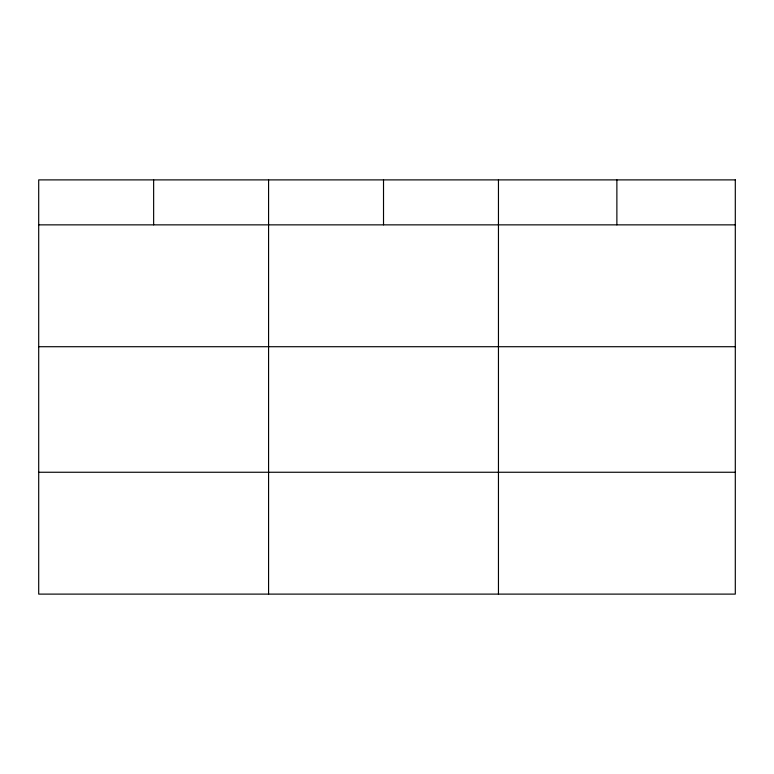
<?xml version="1.0" encoding="UTF-8"?>
<svg xmlns="http://www.w3.org/2000/svg" width="774" height="774" viewBox="0 0 774 774"><rect width="100%" height="100%" fill="white"/><g stroke="black" fill="none" stroke-linecap="round" stroke-linejoin="round"><path stroke-width="1.16" d="M38.7 224.857L735.3 224.857M38.7 346.713L735.3 346.713M38.7 472.256L735.3 472.256M616.878 179.887L616.878 224.857M498.456 179.887L498.456 594.113M383.517 179.887L383.517 224.857M268.578 179.887L268.578 594.113M153.639 179.887L153.639 224.857M735.3 179.887L38.7 179.887L38.7 594.113L735.3 594.113L735.3 179.887"/></g></svg>
